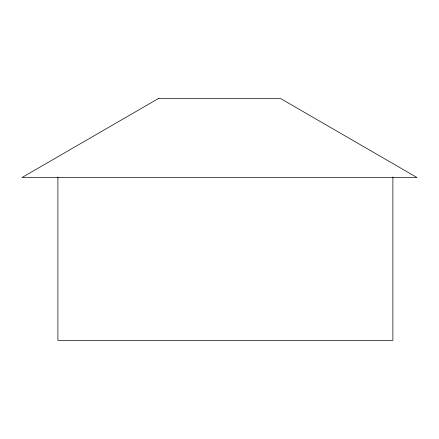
<?xml version="1.0" encoding="UTF-8"?>
<svg xmlns="http://www.w3.org/2000/svg" width="439" height="439" viewBox="0 0 439 439"><rect width="100%" height="100%" fill="white"/><g stroke="black" fill="none" stroke-linecap="round" stroke-linejoin="round"><path stroke-width="0.66" d="M392.883 177.01L392.883 340.406L57.899 340.406L57.899 177.01M158.32 98.594L21.95 177.554L417.05 177.554L280.68 98.594L158.32 98.594"/></g></svg>
